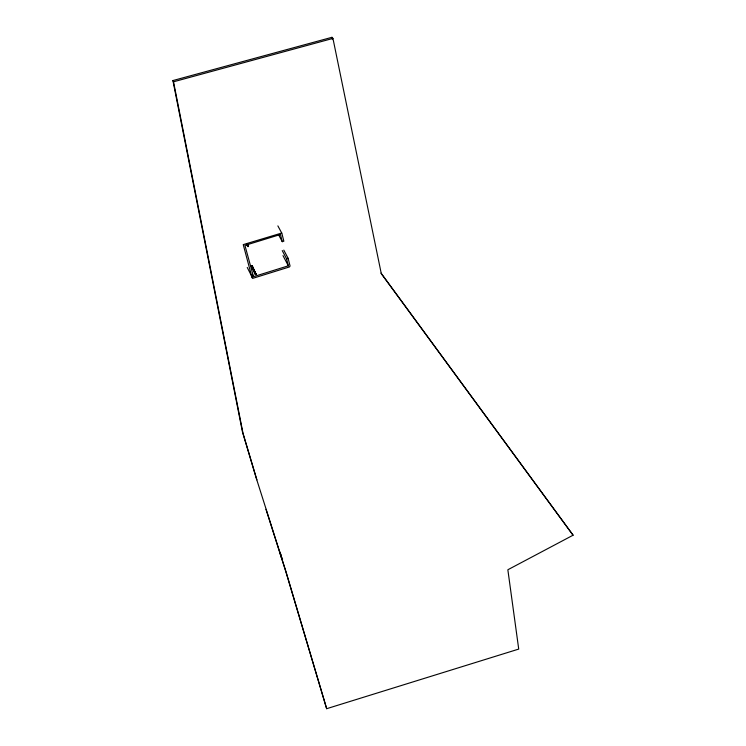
<?xml version="1.0" encoding="UTF-8"?>
<svg xmlns="http://www.w3.org/2000/svg" width="746" height="746" viewBox="0 0 746 746"><rect width="100%" height="100%" fill="white"/><g stroke="black" fill="none" stroke-linecap="round" stroke-linejoin="round"><path stroke-width="1.12" d="M247.569 243.998C250.106 247.206 246.861 247.29 246.712 244.017M251.383 265.79L255.3 274.369L255.971 274.556L252.223 265.772M247.719 246.115L248.586 246.096M255.328 274.118L256.176 274.099M381.047 273.129L573.087 535.199L507.849 569.758L518.722 649.085L326.664 708.7L285.634 570.932L265.977 509.313M282.24 250.581L286.576 258.815L288.133 258.33L290.063 266.014L289.457 266.937L252.754 278.342L247.243 267.46M252.484 274.575L253.472 276.682L288.338 265.809L286.576 258.815M278.482 234.58L282.258 241.676L283.844 241.191L281.857 233.293L277.876 225.889M326.664 708.7L286.287 572.714L256.251 478.121L242.45 431.878L172.913 80.559L331.989 37.3L332.94 38.41L381.29 273.642L573.087 535.199M172.913 80.559L173.52 81.79L332.94 38.41M281.727 233.041L243.243 244.623L252.092 277.857M283.788 250.106L288.133 258.33M282.995 255.617L288.338 265.809M247.42 243.793L248.437 245.891M246.889 243.802L247.905 245.9M247.094 244.548L248.11 246.656M246.833 244.474L247.849 246.581M246.684 244.268L247.7 246.367M252.083 265.576L256.148 274.351M251.831 265.501L255.775 273.829M252.027 266.229L255.971 274.556M251.561 265.585L255.505 273.913M251.756 266.313L255.701 274.64M251.365 266.042L255.449 274.565M256.894 479.846L243.075 433.566L173.52 81.79M253.472 276.682L244.94 245.415L280.459 234.496L282.258 241.676M331.989 37.3L332.464 39.585M282.585 559.08A18.193 13.307 -22.5 0 1 280.664 554.25M281.55 556.246A18.146 13.297 -22.5 0 1 279.619 551.425M282.175 558.614A18.268 13.353 -22.5 0 1 280.533 553.373"/></g></svg>
